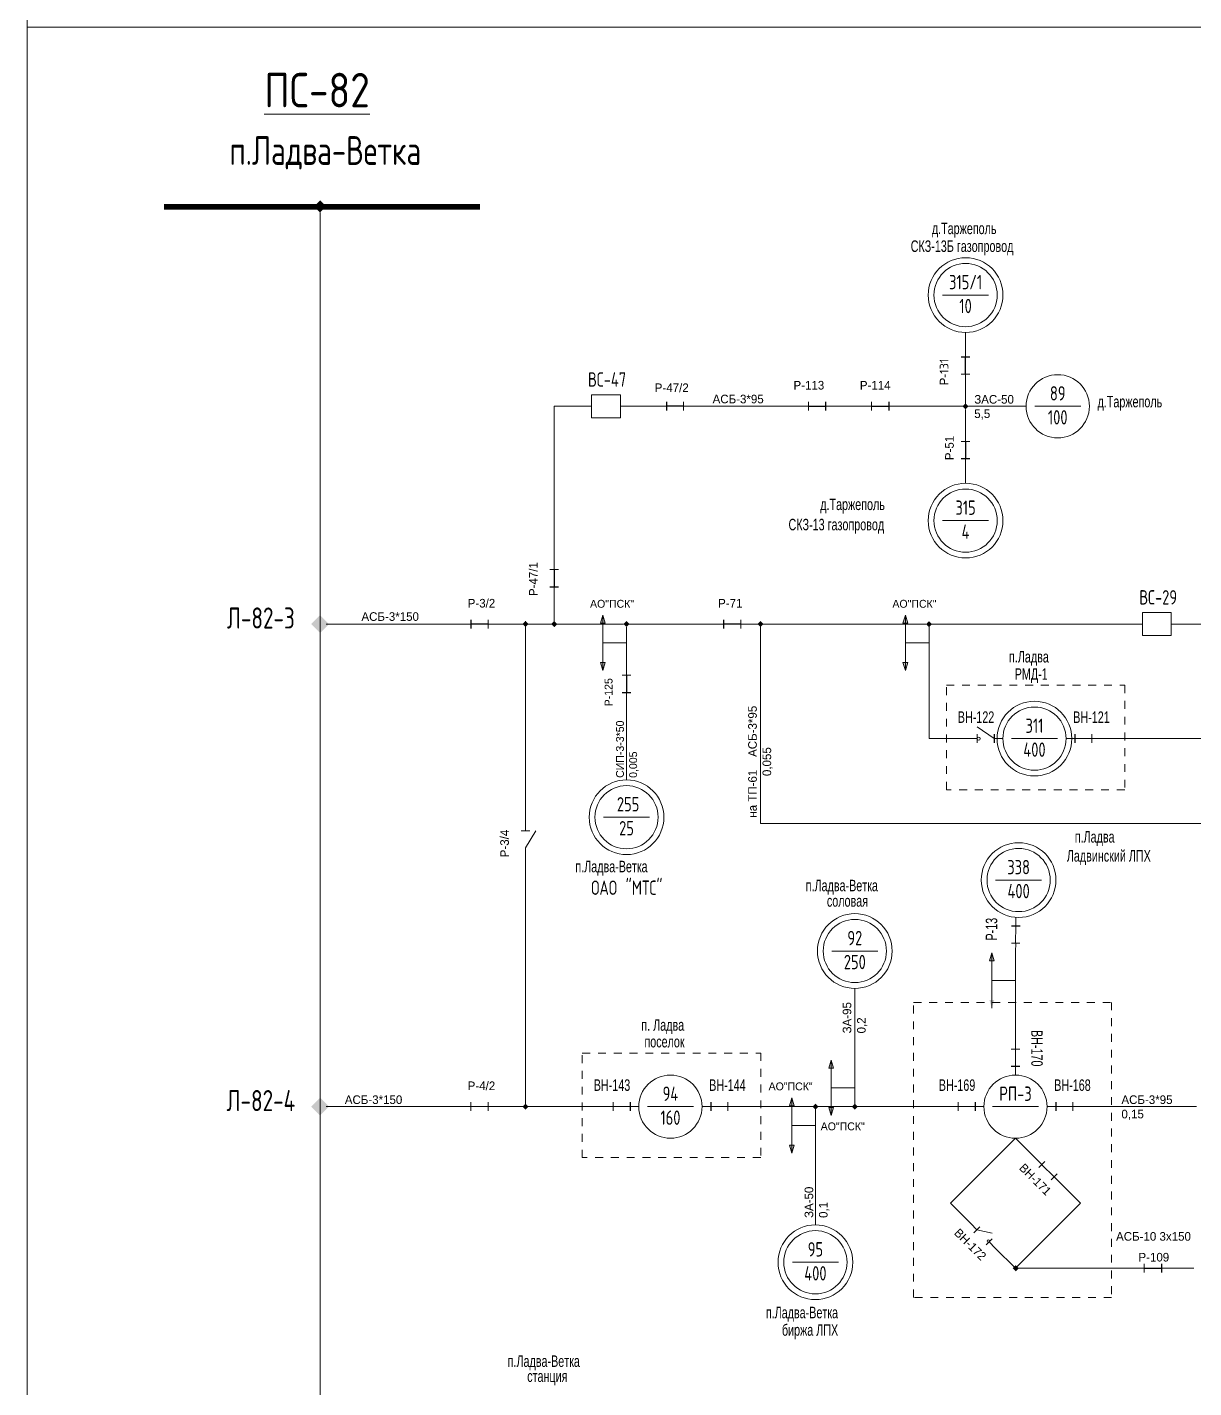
# Model space of a CAD drawing. Header units: millimetres. Extents: x 761 to 2477, y -1102 to -145.
# Drawn here: x 1005.3 to 1153.2, y -977.4 to -804.8 of the extents above; entities that cross this region are included whole.
import ezdxf
from ezdxf.enums import TextEntityAlignment as Align

# ---------------------------------------------------------------- set-up
doc = ezdxf.new("R2010")
doc.units = ezdxf.units.MM
doc.linetypes.add('JIS_02_1.0', pattern=[2, 1, -1])
for name, color, linetype, lineweight in [('10_КВ', 250, 'Continuous', 18), ('АТРИБУТЫ', 7, 'Continuous', 13), ('РАЗЪЕД_РУБИЛЬН', 150, 'Continuous', 13), ('ТЕКСТ', 7, 'Continuous', 13)]:
    doc.layers.add(name, color=color, linetype=linetype, lineweight=lineweight)
doc.layers.add('Слой1', color=7, linetype='Continuous', lineweight=13, plot=False)
doc.layers.add('СХ_ОПЕРАТИВНАЯ', color=10, linetype='Continuous')
doc.layers.add('ШУНТ_РАЗЪЕД', color=161, linetype='Continuous')
doc.styles.add('ATTRIB', font='txt.shx', dxfattribs={"width": 0.7, "height": 5})
doc.styles.add('PRINADLEGNOST', font='txt.shx', dxfattribs={"width": 0.7, "height": 7})
doc.styles.add('МП', font='txt.shx', dxfattribs={"width": 0.7, "height": 2.5})
doc.styles.add('ПС', font='txt.shx', dxfattribs={"width": 0.8, "height": 12})
doc.styles.add('ТЕКСТ_МОДЕЛИ', font='txt.shx', dxfattribs={"width": 0.7, "height": 5})

# ---------------------------------------------------------------- blocks, each defined once
blk = doc.blocks.new('НАЗВАНИЕ_ОБЪЕКТА')
at = {"layer": 'АТРИБУТЫ'}
for tag, height, style, width, p in [('НОМЕР-ПС', 12, 'ПС', 0.8, (0, 0)), ('МЕСТОПОЛОЖЕНИЕ', 10, 'МП', 0.7, (0, -22)), ('ПРИНАДЛЕЖНОСТЬ', 7, 'PRINADLEGNOST', 0.7, (0, -37))]:
    blk.add_attdef(tag, text='', height=height, dxfattribs=dict(at, style=style, width=width)).set_placement(p, align=Align.TOP_CENTER)
blk = doc.blocks.new('РАЗЪЕДИНИТЕЛЬ')
at = {"color": 0, "linetype": 'ByBlock'}
for p, q in [((0, 0), (0, -3)), ((0, -9), (0, -12))]:
    blk.add_line(p, q, dxfattribs=at)
at = {"layer": 'РАЗЪЕД_РУБИЛЬН', "color": 0, "linetype": 'ByBlock'}
blk.add_line((-1.5, -3), (1.5, -3), dxfattribs=at)
at = {"layer": 'СХ_ОПЕРАТИВНАЯ', "color": 0, "linetype": 'ByBlock'}
blk.add_line((-1.5, -9), (1.5, -9), dxfattribs=at)
at = {"layer": 'ШУНТ_РАЗЪЕД', "color": 0}
blk.add_line((0, -3), (0, -9), dxfattribs=at)
at = {"layer": 'РАЗЪЕД_РУБИЛЬН', "color": 7, "style": 'ATTRIB', "width": 0.7}
blk.add_attdef('ДИСП_НОМ', text='', height=5, dxfattribs=at).set_placement((-4.75, -6), align=Align.MIDDLE_RIGHT)
at = {"layer": 'РАЗЪЕД_РУБИЛЬН', "color": 7, "style": 'ATTRIB', "width": 0.7, "flags": 1}
blk.add_attdef('КОД', text='', height=5, dxfattribs=at).set_placement((-4.75, -12), align=Align.MIDDLE_RIGHT)
blk = doc.blocks.new('ОТВЕТВЛЕНИЕ')
at = {"color": 0, "linetype": 'ByBlock'}
blk.add_solid([(0, 1.06), (1.06, 0), (-1.06, 0), (0, -1.06)], dxfattribs=at)
blk = doc.blocks.new('ВЫКЛЮЧАТЕЛЬ')
at = {"color": 0, "linetype": 'ByBlock'}
for p, q in [((0, 0), (0, -3)), ((0, -13), (0, -16))]:
    blk.add_line(p, q, dxfattribs=at)
blk.add_lwpolyline([(-4, -3), (4, -3), (4, -13), (-4, -13)], close=True, dxfattribs=at)
at = {"layer": 'АТРИБУТЫ', "style": 'ATTRIB', "width": 0.7}
blk.add_attdef('ДИСП_НОМ', text='', height=5, dxfattribs=at).set_placement((-6, -8), align=Align.MIDDLE_RIGHT)
at = {"layer": 'АТРИБУТЫ', "style": 'ATTRIB', "width": 0.7, "flags": 1}
blk.add_attdef('КОД', text='', height=5, dxfattribs=at).set_placement((-6, -14), align=Align.MIDDLE_RIGHT)
blk = doc.blocks.new('ТРАНСФ_ПОДСТ')
at = {"color": 7}
blk.add_line((-8, -11), (8, -11), dxfattribs=at)
at = {"color": 0}
blk.add_circle((0, -11), 11, dxfattribs=at)
at = {"layer": 'АТРИБУТЫ', "style": 'ATTRIB', "width": 0.7, "flags": 4}
for tag, p in [('OBOZN', (0, -9)), ('MOCHNOCT', (0, -17.33))]:
    blk.add_attdef(tag, text='', height=5, dxfattribs=at).set_placement(p, align=Align.CENTER)
at = {"layer": 'АТРИБУТЫ', "style": 'ТЕКСТ_МОДЕЛИ', "width": 0.7}
blk.add_attdef('MESTO_1', text='', height=5, dxfattribs=at).set_placement((14, -11), align=Align.BOTTOM_LEFT)
blk.add_attdef('MESTO_2', text='', height=5, dxfattribs=at).set_placement((14, -12), align=Align.TOP_LEFT)
blk = doc.blocks.new('ВЫКЛ_НАГРУЗКИ')
at = {"color": 0, "linetype": 'ByBlock'}
for p, q in [((0, 0), (0, -3)), ((0, -9), (0, -12))]:
    blk.add_line(p, q, dxfattribs=at)
at = {"layer": 'РАЗЪЕД_РУБИЛЬН', "color": 0, "linetype": 'ByBlock'}
blk.add_line((-1.5, -3), (1.5, -3), dxfattribs=at)
at = {"layer": 'СХ_ОПЕРАТИВНАЯ', "color": 0, "linetype": 'ByBlock'}
blk.add_line((-1.5, -9), (1.5, -9), dxfattribs=at)
at = {"layer": 'РАЗЪЕД_РУБИЛЬН', "color": 7, "style": 'ATTRIB', "width": 0.7}
blk.add_attdef('ДИСП_НОМ', text='', height=5, dxfattribs=at).set_placement((-4.75, -6), align=Align.MIDDLE_RIGHT)
at = {"layer": 'РАЗЪЕД_РУБИЛЬН', "color": 7, "style": 'ATTRIB', "width": 0.7, "flags": 1}
blk.add_attdef('КОД', text='', height=5, dxfattribs=at).set_placement((-4.75, -12), align=Align.MIDDLE_RIGHT)
blk = doc.blocks.new('ПРИСОЕД_ШИНЕ')
at = {"color": 0}
blk.add_solid([(0, 2.12), (2.12, 0), (-2.12, 0), (0, -2.12)], dxfattribs=at)
at = {"layer": 'АТРИБУТЫ', "style": 'ATTRIB', "width": 0.7}
blk.add_attdef('ДИСП_НОМ', text='', height=5, dxfattribs=at).set_placement((0, 3.12), align=Align.CENTER)

msp = doc.modelspace()

# ---------------------------------------------------------------- hatches: boundary and pattern name
at = {"layer": '10_КВ'}
h = msp.add_hatch(color=256, dxfattribs=at)
h.paths.add_polyline_path([(1078.28, -879.39), (1078.28, -880.39), (1078.58, -880.39)])
h.paths.add_polyline_path([(1078.28, -879.39), (1077.98, -880.39), (1078.28, -880.39)])
h.paths.add_polyline_path([(1078.58, -885.39), (1078.28, -885.39), (1078.28, -886.39)])
h.paths.add_polyline_path([(1078.28, -885.39), (1077.98, -885.39), (1078.28, -886.39)])
h = msp.add_hatch(color=256, dxfattribs=at)
h.paths.add_polyline_path([(1116.65, -879.39), (1116.65, -880.39), (1116.95, -880.39)])
h.paths.add_polyline_path([(1116.65, -879.39), (1116.35, -880.39), (1116.65, -880.39)])
h.paths.add_polyline_path([(1116.95, -885.39), (1116.65, -885.39), (1116.65, -886.39)])
h.paths.add_polyline_path([(1116.65, -885.39), (1116.35, -885.39), (1116.65, -886.39)])
h = msp.add_hatch(color=256, dxfattribs=at)
h.paths.add_polyline_path([(1127.62, -922.2), (1127.62, -923.2), (1127.92, -923.2)])
h.paths.add_polyline_path([(1127.62, -922.2), (1127.32, -923.2), (1127.62, -923.2)])
h.paths.add_polyline_path([(1127.92, -928.2), (1127.62, -928.2), (1127.62, -929.2)])
h.paths.add_polyline_path([(1127.62, -928.2), (1127.32, -928.2), (1127.62, -929.2)])
h = msp.add_hatch(color=256, dxfattribs=at)
h.paths.add_polyline_path([(1107.24, -935.82), (1107.24, -936.82), (1107.54, -936.82)])
h.paths.add_polyline_path([(1107.24, -935.82), (1106.94, -936.82), (1107.24, -936.82)])
h.paths.add_polyline_path([(1107.54, -941.82), (1107.24, -941.82), (1107.24, -942.82)])
h.paths.add_polyline_path([(1107.24, -941.82), (1106.94, -941.82), (1107.24, -942.82)])
h = msp.add_hatch(color=256, dxfattribs=at)
h.paths.add_polyline_path([(1102.24, -940.6), (1102.24, -941.6), (1102.54, -941.6)])
h.paths.add_polyline_path([(1102.24, -940.6), (1101.94, -941.6), (1102.24, -941.6)])
h.paths.add_polyline_path([(1102.54, -946.6), (1102.24, -946.6), (1102.24, -947.6)])
h.paths.add_polyline_path([(1102.24, -946.6), (1101.94, -946.6), (1102.24, -947.6)])

# ---------------------------------------------------------------- linework, layer by layer
for p, q in [((1042.41, -828.29), (1042.4, -1055.93)), ((1124.29, -845.5), (1124.29, -843.5)), ((1124.29, -852.88), (1124.29, -849.88)), ((1072.11, -852.88), (1075.76, -852.88)), ((1072.11, -852.88), (1072.11, -854.66)), ((1081.59, -852.88), (1085.24, -852.88)), ((1089.61, -852.88), (1103.26, -852.88)), ((1107.63, -852.88), (1111.27, -852.88)), ((1115.65, -852.88), (1119.29, -852.88)), ((1119.29, -852.88), (1124.29, -852.88)), ((1124.29, -853.27), (1124.29, -856.27)), ((1124.68, -852.88), (1131.97, -852.88)), ((1072.11, -858.84), (1072.11, -854.66)), ((1072.11, -872.48), (1072.11, -858.84)), ((1124.29, -860.64), (1124.29, -862.64)), ((1072.11, -880.5), (1072.11, -876.86)), ((1068.47, -880.12), (1068.47, -905.62)), ((1078.28, -879.39), (1077.98, -880.39)), ((1078.28, -886.39), (1078.28, -879.39)), ((1078.28, -879.39), (1078.58, -880.39)), ((1116.65, -879.39), (1116.35, -880.39)), ((1116.65, -886.39), (1116.65, -879.39)), ((1116.65, -879.39), (1116.95, -880.39)), ((1043.17, -880.5), (1060.45, -880.5)), ((1064.82, -880.5), (1068.47, -880.5)), ((1068.47, -880.5), (1072.11, -880.5)), ((1072.5, -880.5), (1080.89, -880.5)), ((1077.98, -880.39), (1078.58, -880.39)), ((1081.28, -880.5), (1091.28, -880.5)), ((1081.28, -880.89), (1081.28, -885.89)), ((1092.48, -880.5), (1091.28, -880.5)), ((1096.86, -880.5), (1119.26, -880.5)), ((1098.27, -880.5), (1098.27, -905.78)), ((1116.35, -880.39), (1116.95, -880.39)), ((1119.65, -880.5), (1145.65, -880.5)), ((1119.65, -880.5), (1119.65, -895.03)), ((1151.48, -880.5), (1178.18, -880.5)), ((1078.28, -882.89), (1081.28, -882.89)), ((1116.65, -882.89), (1119.65, -882.89)), ((1078.28, -886.39), (1077.98, -885.39)), ((1077.98, -885.39), (1078.58, -885.39)), ((1078.28, -886.39), (1078.58, -885.39)), ((1116.65, -886.39), (1116.35, -885.39)), ((1116.35, -885.39), (1116.95, -885.39)), ((1116.65, -886.39), (1116.95, -885.39)), ((1081.28, -890.26), (1081.28, -900.26)), ((1127.93, -895.03), (1125.74, -893.55)), ((1119.65, -895.03), (1124.65, -895.03)), ((1138.13, -895.03), (1140.32, -895.03)), ((1141.42, -895.03), (1156.42, -895.03)), ((1068.47, -905.62), (1068.47, -906.71)), ((1098.27, -905.78), (1251.47, -905.78)), ((1068.47, -906.71), (1067.92, -906.71)), ((1068.47, -906.71), (1069.02, -906.71)), ((1068.47, -908.9), (1069.78, -906.72)), ((1068.47, -908.9), (1068.47, -909.99)), ((1068.47, -941.71), (1068.47, -909.99)), ((1130.64, -920.98), (1130.66, -918.79)), ((1127.62, -922.2), (1127.32, -923.2)), ((1127.32, -923.2), (1127.92, -923.2)), ((1127.62, -929.2), (1127.62, -922.2)), ((1127.62, -922.2), (1127.92, -923.2)), ((1130.62, -933.33), (1130.64, -922.07)), ((1110.24, -941.71), (1110.24, -926.71)), ((1127.62, -925.7), (1130.62, -925.7)), ((1130.62, -934.42), (1130.62, -936.61)), ((1107.24, -935.82), (1106.94, -936.82)), ((1106.94, -936.82), (1107.54, -936.82)), ((1107.24, -942.82), (1107.24, -935.82)), ((1107.24, -935.82), (1107.54, -936.82)), ((1107.24, -939.32), (1110.24, -939.32)), ((1056.81, -941.71), (1043.16, -941.71)), ((1056.81, -941.71), (1060.45, -941.71)), ((1061.54, -941.71), (1060.45, -941.71)), ((1061.54, -941.16), (1061.54, -942.26)), ((1061.54, -941.71), (1063.73, -941.71)), ((1063.73, -941.16), (1063.73, -942.26)), ((1063.73, -941.71), (1064.82, -941.71)), ((1064.82, -941.71), (1068.47, -941.71)), ((1068.47, -941.71), (1078.47, -941.71)), ((1079.56, -941.71), (1081.75, -941.71)), ((1091.96, -941.71), (1094.14, -941.71)), ((1095.24, -941.71), (1105.24, -941.71)), ((1102.24, -940.6), (1101.94, -941.6)), ((1101.94, -941.6), (1102.54, -941.6)), ((1102.24, -947.6), (1102.24, -940.6)), ((1102.24, -940.6), (1102.54, -941.6)), ((1105.24, -941.71), (1105.24, -956.71)), ((1105.24, -941.71), (1110.24, -941.71)), ((1107.24, -942.82), (1106.94, -941.82)), ((1106.94, -941.82), (1107.54, -941.82)), ((1107.24, -942.82), (1107.54, -941.82)), ((1110.24, -941.71), (1122.24, -941.71)), ((1123.33, -941.71), (1125.52, -941.71)), ((1135.72, -941.71), (1137.91, -941.71)), ((1139, -941.71), (1142.65, -941.71)), ((1142.65, -941.71), (1153.58, -941.71)), ((1102.24, -944.1), (1105.24, -944.1)), ((1102.24, -947.6), (1101.94, -946.6)), ((1101.94, -946.6), (1102.54, -946.6)), ((1102.24, -947.6), (1102.54, -946.6)), ((1130.62, -945.72), (1122.38, -953.97)), ((1130.62, -945.72), (1133.2, -948.29)), ((1133.97, -949.07), (1135.52, -950.61)), ((1136.29, -951.38), (1138.87, -953.96)), ((1122.38, -953.97), (1124.96, -956.55)), ((1138.87, -953.96), (1130.63, -962.21)), ((1125.73, -957.32), (1127.66, -957.74)), ((1128.05, -959.64), (1130.63, -962.21)), ((1130.63, -962.21), (1153.23, -962.21))]:
    msp.add_line(p, q, dxfattribs=at)
at = {"layer": '10_КВ', "const_width": 0.729}
msp.add_lwpolyline([(1062.71, -827.57), (1022.61, -827.57)], dxfattribs=at)
at = {"layer": '10_КВ', "linetype": 'JIS_02_1.0'}
for points in [[(1121.85, -888.25), (1144.48, -888.25), (1144.48, -901.51), (1121.85, -901.51)], [(1117.69, -928.49), (1142.82, -928.49), (1142.82, -965.9), (1117.69, -965.9)], [(1075.67, -934.92), (1098.3, -934.92), (1098.3, -948.18), (1075.67, -948.18)]]:
    msp.add_lwpolyline(points, close=True, dxfattribs=at)
at = {"layer": '10_КВ'}
for centre, radius in [((1124.29, -838.77), 4.74), ((1124.29, -867.38), 4.74), ((1133.03, -895.03), 4.74), ((1125.94, -895.03), 0.2), ((1081.28, -905), 4.74), ((1131.02, -912.97), 4.74), ((1110.24, -921.97), 4.74), ((1105.24, -961.45), 4.74)]:
    msp.add_circle(centre, radius, dxfattribs=at)
at = {"layer": '10_КВ', "color": 7, "ltscale": 100}
msp.add_circle((1127.18, -958.76), 0.145, dxfattribs=at)
at = {"layer": 'Слой1', "color": 3}
for points in [[(1005.25, -804.8), (1425.25, -804.8), (1425.25, -507.8), (1005.25, -507.8)], [(1005.25, -1101.8), (1425.25, -1101.8), (1425.25, -804.8), (1005.25, -804.8)]]:
    msp.add_lwpolyline(points, close=True, dxfattribs=at)

# ---------------------------------------------------------------- block references
at = {"layer": '10_КВ'}
ref = msp.add_blockref('НАЗВАНИЕ_ОБЪЕКТА', (1043.07, -810.59), dxfattribs=dict(at, xscale=-0.3645000000000209, yscale=0.3644999999999996, zscale=0.3645))
ref.add_attrib('НОМЕР-ПС', '%%UПС-82', dxfattribs={"layer": 'АТРИБУТЫ', "height": 4.374, "style": 'ПС', "width": 0.8}).set_placement((1042.02, -810.59), align=Align.TOP_CENTER)
ref.add_attrib('МЕСТОПОЛОЖЕНИЕ', 'п.Ладва-Ветка', dxfattribs={"layer": 'АТРИБУТЫ', "height": 3.645, "style": 'МП', "width": 0.7}).set_placement((1043.07, -818.61), align=Align.TOP_CENTER)
for name, p, xscale, yscale, zscale in [('ПРИСОЕД_ШИНЕ', (1042.41, -827.52), -0.3645000000000209, 0.3644999999999996, 0.3645), ('ОТВЕТВЛЕНИЕ', (1124.29, -852.88), 0.3645000000000209, 0.3645000000000209, 0.3645000000000209), ('РАЗЪЕДИНИТЕЛЬ', (1124.29, -856.27), -0.3644999999999925, 0.3644999999999925, 0.3645), ('РАЗЪЕДИНИТЕЛЬ', (1072.11, -872.48), 0.3645000000000209, 0.3645000000000209, 0.3645000000000209), ('ОТВЕТВЛЕНИЕ', (1068.47, -880.5), 0.3645000000000209, 0.3645000000000209, 0.3645000000000209), ('ОТВЕТВЛЕНИЕ', (1072.11, -880.5), 0.3645000000000209, 0.3645000000000209, 0.3645000000000209), ('ОТВЕТВЛЕНИЕ', (1081.28, -880.5), 0.3645000000000209, 0.3645000000000209, 0.3645000000000209), ('ОТВЕТВЛЕНИЕ', (1098.27, -880.5), 0.3645000000000209, 0.3645000000000209, 0.3645000000000209), ('ОТВЕТВЛЕНИЕ', (1119.65, -880.5), 0.3645000000000209, 0.3645000000000209, 0.3645000000000209), ('РАЗЪЕДИНИТЕЛЬ', (1081.28, -885.89), 0.3645000000000209, 0.3645000000000209, 0.3645000000000209), ('ОТВЕТВЛЕНИЕ', (1068.47, -941.71), 0.3645000000000209, 0.3645000000000209, 0.3645000000000209), ('ОТВЕТВЛЕНИЕ', (1105.24, -941.71), 0.3645000000000209, 0.3645000000000209, 0.3645000000000209), ('ОТВЕТВЛЕНИЕ', (1110.24, -941.71), 0.3645000000000209, 0.3645000000000209, 0.3645000000000209), ('ОТВЕТВЛЕНИЕ', (1130.65, -962.21), 0.3645000000000209, 0.3645000000000209, 0.3645000000000209)]:
    msp.add_blockref(name, p, dxfattribs=dict(at, xscale=xscale, yscale=yscale, zscale=zscale))
ref = msp.add_blockref('ТРАНСФ_ПОДСТ', (1124.29, -834.76), dxfattribs=dict(at, xscale=0.3645000000000209, yscale=0.3645000000000209, zscale=0.3645000000000209))
ref.add_attrib('MESTO_1', 'д.Таржеполь', dxfattribs={"layer": 'АТРИБУТЫ', "height": 1.458, "width": 0.7}).set_placement((1120.01, -831.48), align=Align.BOTTOM_LEFT)
ref.add_attrib('MESTO_2', 'СКЗ-13Б газопровод', dxfattribs={"layer": 'АТРИБУТЫ', "height": 1.458, "width": 0.7}).set_placement((1117.33, -831.84), align=Align.TOP_LEFT)
ref.add_attrib('OBOZN', '315/1', dxfattribs={"layer": 'АТРИБУТЫ', "height": 1.823, "style": 'ATTRIB', "width": 0.7, "flags": 4}).set_placement((1124.29, -838.04), align=Align.CENTER)
ref.add_attrib('MOCHNOCT', '10', dxfattribs={"layer": 'АТРИБУТЫ', "height": 1.823, "style": 'ATTRIB', "width": 0.7, "flags": 4}).set_placement((1124.29, -841.07), align=Align.CENTER)
for name, p, xscale, yscale, zscale, rotation in [('РАЗЪЕДИНИТЕЛЬ', (1124.29, -849.88), -0.3644999999999072, 0.3644999999999072, 0.3645, 180), ('РАЗЪЕДИНИТЕЛЬ', (1089.61, -852.88), 0.3644999999999996, 0.3644999999999996, 0.3644999999999996, 270), ('РАЗЪЕДИНИТЕЛЬ', (1103.26, -852.88), -0.3644999999999996, 0.3644999999999996, 0.3645, 90), ('РАЗЪЕДИНИТЕЛЬ', (1111.27, -852.88), -0.3644999999999996, 0.3644999999999996, 0.3645, 90), ('РАЗЪЕДИНИТЕЛЬ', (1064.82, -880.5), 0.3644999999999996, 0.3644999999999996, 0.3644999999999996, 270), ('РАЗЪЕДИНИТЕЛЬ', (1096.86, -880.5), 0.3644999999999996, 0.3644999999999996, 0.3644999999999996, 270), ('ВЫКЛ_НАГРУЗКИ', (1136.29, -951.38), 0.3645000000000188, 0.3645000000000188, 0.3645000000000188, 225.0426243878009), ('ВЫКЛ_НАГРУЗКИ', (1128.05, -959.64), 0.3645000000000188, 0.3645000000000188, 0.3645000000000188, 225.0426243878009), ('РАЗЪЕДИНИТЕЛЬ', (1145.87, -962.21), -0.3644999999999996, 0.3644999999999996, 0.3645, 90)]:
    msp.add_blockref(name, p, dxfattribs=dict(at, xscale=xscale, yscale=yscale, zscale=zscale, rotation=rotation))
ref = msp.add_blockref('ВЫКЛЮЧАТЕЛЬ', (1081.59, -852.88), dxfattribs=dict(at, xscale=-0.3644999999999996, yscale=0.3644999999999996, zscale=0.3645, rotation=270))
ref.add_attrib('ДИСП_НОМ', 'ВС-47', dxfattribs={"layer": 'АТРИБУТЫ', "height": 1.823, "style": 'ATTRIB', "width": 0.7}).set_placement((1081.23, -849.48), align=Align.MIDDLE_RIGHT)
ref = msp.add_blockref('ТРАНСФ_ПОДСТ', (1135.98, -848.87), dxfattribs=dict(at, xscale=0.3645000000000209, yscale=0.3645000000000209, zscale=0.3645000000000209))
ref.add_attrib('MESTO_1', 'д.Таржеполь', dxfattribs={"layer": 'АТРИБУТЫ', "height": 1.458, "width": 0.7}).set_placement((1141.03, -853.45), align=Align.BOTTOM_LEFT)
ref.add_attrib('OBOZN', '89', dxfattribs={"layer": 'АТРИБУТЫ', "height": 1.823, "style": 'ATTRIB', "width": 0.7, "flags": 4}).set_placement((1135.98, -852.15), align=Align.CENTER)
ref.add_attrib('MOCHNOCT', '100', dxfattribs={"layer": 'АТРИБУТЫ', "height": 1.823, "style": 'ATTRIB', "width": 0.7, "flags": 4}).set_placement((1135.98, -855.19), align=Align.CENTER)
ref = msp.add_blockref('ТРАНСФ_ПОДСТ', (1124.29, -863.37), dxfattribs=dict(at, xscale=0.3645000000000209, yscale=0.3645000000000209, zscale=0.3645000000000209))
ref.add_attrib('MESTO_1', 'д.Таржеполь', dxfattribs={"layer": 'АТРИБУТЫ', "height": 1.458, "width": 0.7}).set_placement((1105.85, -866.48), align=Align.BOTTOM_LEFT)
ref.add_attrib('MESTO_2', 'СКЗ-13 газопровод', dxfattribs={"layer": 'АТРИБУТЫ', "height": 1.458, "width": 0.7}).set_placement((1101.83, -867.15), align=Align.TOP_LEFT)
ref.add_attrib('OBOZN', '315', dxfattribs={"layer": 'АТРИБУТЫ', "height": 1.823, "style": 'ATTRIB', "width": 0.7, "flags": 4}).set_placement((1124.29, -866.65), align=Align.CENTER)
ref.add_attrib('MOCHNOCT', '4', dxfattribs={"layer": 'АТРИБУТЫ', "height": 1.82, "style": 'ATTRIB', "width": 0.7, "flags": 4}).set_placement((1124.29, -869.69), align=Align.CENTER)
ref = msp.add_blockref('ВЫКЛЮЧАТЕЛЬ', (1151.48, -880.5), dxfattribs=dict(at, xscale=-0.3644999999999996, yscale=0.3644999999999996, zscale=0.3645, rotation=270))
ref.add_attrib('ДИСП_НОМ', 'ВС-29', dxfattribs={"layer": 'АТРИБУТЫ', "height": 1.823, "style": 'ATTRIB', "width": 0.7}).set_placement((1151.12, -877.11), align=Align.MIDDLE_RIGHT)
at = {"layer": '10_КВ', "linetype": 'Continuous'}
ref = msp.add_blockref('ПРИСОЕД_ШИНЕ', (1042.4, -880.5), dxfattribs=dict(at, xscale=0.535265280000167, yscale=0.535265280000167, zscale=0.535265280000167))
ref.add_attrib('ДИСП_НОМ', 'Л-82-3', dxfattribs={"layer": 'АТРИБУТЫ', "height": 2.676, "style": 'ATTRIB', "width": 0.7}).set_placement((1034.89, -881.07), align=Align.CENTER)
at = {"layer": '10_КВ'}
ref = msp.add_blockref('ТРАНСФ_ПОДСТ', (1133.03, -891.02), dxfattribs=dict(at, xscale=0.3645000000000209, yscale=0.3645000000000209, zscale=0.3645000000000209))
ref.add_attrib('MESTO_1', 'п.Ладва', dxfattribs={"layer": 'АТРИБУТЫ', "height": 1.458, "width": 0.7}).set_placement((1129.8, -885.81), align=Align.BOTTOM_LEFT)
ref.add_attrib('MESTO_2', 'РМД-1', dxfattribs={"layer": 'АТРИБУТЫ', "height": 1.458, "width": 0.7}).set_placement((1130.52, -886.11), align=Align.TOP_LEFT)
ref.add_attrib('OBOZN', '311', dxfattribs={"layer": 'АТРИБУТЫ', "height": 1.823, "style": 'ATTRIB', "width": 0.7, "flags": 4}).set_placement((1133.03, -894.31), align=Align.CENTER)
ref.add_attrib('MOCHNOCT', '400', dxfattribs={"layer": 'АТРИБУТЫ', "height": 1.823, "style": 'ATTRIB', "width": 0.7, "flags": 4}).set_placement((1133.03, -897.34), align=Align.CENTER)
ref = msp.add_blockref('ВЫКЛ_НАГРУЗКИ', (1124.65, -895.03), dxfattribs=dict(at, xscale=-0.3644999999999996, yscale=0.3644999999999996, zscale=0.3645, rotation=90))
ref.add_attrib('ДИСП_НОМ', 'ВН-122', dxfattribs={"layer": 'РАЗЪЕД_РУБИЛЬН', "color": 7, "height": 1.458, "width": 0.7}).set_placement((1127.93, -892.3), align=Align.MIDDLE_RIGHT)
ref = msp.add_blockref('ВЫКЛ_НАГРУЗКИ', (1141.42, -895.03), dxfattribs=dict(at, xscale=0.3644999999999996, yscale=0.3644999999999996, zscale=0.3644999999999996, rotation=270))
ref.add_attrib('ДИСП_НОМ', 'ВН-121', dxfattribs={"layer": 'РАЗЪЕД_РУБИЛЬН', "color": 7, "height": 1.458, "width": 0.7}).set_placement((1140.26, -892.3), align=Align.MIDDLE)
ref = msp.add_blockref('ТРАНСФ_ПОДСТ', (1081.28, -900.99), dxfattribs=dict(at, xscale=0.3645000000000209, yscale=0.3645000000000209, zscale=0.3645000000000209))
ref.add_attrib('MESTO_1', 'п.Ладва-Ветка', dxfattribs={"layer": 'АТРИБУТЫ', "height": 1.458, "width": 0.7}).set_placement((1074.79, -912.42), align=Align.BOTTOM_LEFT)
ref.add_attrib('MESTO_2', 'ОАО "МТС"', dxfattribs={"layer": 'АТРИБУТЫ', "height": 1.823, "style": 'ТЕКСТ_МОДЕЛИ', "width": 0.7}).set_placement((1076.8, -913.03), align=Align.TOP_LEFT)
ref.add_attrib('OBOZN', '255', dxfattribs={"layer": 'АТРИБУТЫ', "height": 1.823, "style": 'ATTRIB', "width": 0.7, "flags": 4}).set_placement((1081.48, -904.27), align=Align.CENTER)
ref.add_attrib('MOCHNOCT', '25', dxfattribs={"layer": 'АТРИБУТЫ', "height": 1.823, "style": 'ATTRIB', "width": 0.7, "flags": 4}).set_placement((1081.28, -907.31), align=Align.CENTER)
ref = msp.add_blockref('ТРАНСФ_ПОДСТ', (1131.02, -908.96), dxfattribs=dict(at, xscale=0.3645000000000209, yscale=0.3645000000000209, zscale=0.3645000000000209))
ref.add_attrib('MESTO_1', 'п.Ладва', dxfattribs={"layer": 'АТРИБУТЫ', "height": 1.458, "width": 0.7}).set_placement((1138.14, -908.65), align=Align.BOTTOM_LEFT)
ref.add_attrib('MESTO_2', 'Ладвинский ЛПХ', dxfattribs={"layer": 'АТРИБУТЫ', "height": 1.458, "width": 0.7}).set_placement((1137.13, -909.17), align=Align.TOP_LEFT)
ref.add_attrib('OBOZN', '338', dxfattribs={"layer": 'АТРИБУТЫ', "height": 1.823, "style": 'ATTRIB', "width": 0.7, "flags": 4}).set_placement((1131.02, -912.24), align=Align.CENTER)
ref.add_attrib('MOCHNOCT', '400', dxfattribs={"layer": 'АТРИБУТЫ', "height": 1.823, "style": 'ATTRIB', "width": 0.7, "flags": 4}).set_placement((1131.02, -915.28), align=Align.CENTER)
ref = msp.add_blockref('ТРАНСФ_ПОДСТ', (1110.24, -917.96), dxfattribs=dict(at, xscale=0.3645000000000209, yscale=0.3645000000000209, zscale=0.3645000000000209))
ref.add_attrib('MESTO_1', 'п.Ладва-Ветка', dxfattribs={"layer": 'АТРИБУТЫ', "height": 1.458, "width": 0.7}).set_placement((1104.01, -914.83), align=Align.BOTTOM_LEFT)
ref.add_attrib('MESTO_2', 'соловая', dxfattribs={"layer": 'АТРИБУТЫ', "height": 1.458, "width": 0.7}).set_placement((1106.7, -914.89), align=Align.TOP_LEFT)
ref.add_attrib('OBOZN', '92', dxfattribs={"layer": 'АТРИБУТЫ', "height": 1.823, "style": 'ATTRIB', "width": 0.7, "flags": 4}).set_placement((1110.24, -921.24), align=Align.CENTER)
ref.add_attrib('MOCHNOCT', '250', dxfattribs={"layer": 'АТРИБУТЫ', "height": 1.823, "style": 'ATTRIB', "width": 0.7, "flags": 4}).set_placement((1110.24, -924.28), align=Align.CENTER)
ref = msp.add_blockref('ВЫКЛ_НАГРУЗКИ', (1130.64, -922.07), dxfattribs=dict(at, xscale=-0.3644999999999997, yscale=0.3644999999999997, zscale=0.3645, rotation=179.7092585877769))
ref.add_attrib('ДИСП_НОМ', 'Р-13', dxfattribs={"layer": 'РАЗЪЕД_РУБИЛЬН', "color": 7, "height": 1.458, "rotation": 89.7093, "width": 0.7}).set_placement((1127.58, -917.76), align=Align.MIDDLE_RIGHT)
ref = msp.add_blockref('ТРАНСФ_ПОДСТ', (1086.85, -937.7), dxfattribs=dict(at, xscale=0.3645000000000209, yscale=0.3645000000000209, zscale=0.3645000000000209))
ref.add_attrib('MESTO_1', 'п. Ладва', dxfattribs={"layer": 'АТРИБУТЫ', "height": 1.458, "width": 0.7}).set_placement((1083.16, -932.52), align=Align.BOTTOM_LEFT)
ref.add_attrib('MESTO_2', 'поселок', dxfattribs={"layer": 'АТРИБУТЫ', "height": 1.458, "width": 0.7}).set_placement((1083.55, -932.74), align=Align.TOP_LEFT)
ref.add_attrib('OBOZN', '94', dxfattribs={"layer": 'АТРИБУТЫ', "height": 1.823, "style": 'ATTRIB', "width": 0.7, "flags": 4}).set_placement((1086.85, -940.98), align=Align.CENTER)
ref.add_attrib('MOCHNOCT', '160', dxfattribs={"layer": 'АТРИБУТЫ', "height": 1.823, "style": 'ATTRIB', "width": 0.7, "flags": 4}).set_placement((1086.85, -944.02), align=Align.CENTER)
ref = msp.add_blockref('ВЫКЛ_НАГРУЗКИ', (1130.62, -933.33), dxfattribs=dict(at, xscale=-0.3645000000000209, yscale=0.3644999999999996, zscale=0.3645))
ref.add_attrib('ДИСП_НОМ', 'ВН-170', dxfattribs={"layer": 'РАЗЪЕД_РУБИЛЬН', "color": 7, "height": 1.458, "rotation": 270, "width": 0.7}).set_placement((1133.35, -936.61), align=Align.MIDDLE_RIGHT)
ref = msp.add_blockref('ВЫКЛ_НАГРУЗКИ', (1078.47, -941.71), dxfattribs=dict(at, xscale=-0.3644999999999996, yscale=0.3644999999999996, zscale=0.3645, rotation=90))
ref.add_attrib('ДИСП_НОМ', 'ВН-143', dxfattribs={"layer": 'РАЗЪЕД_РУБИЛЬН', "color": 7, "height": 1.458, "width": 0.7}).set_placement((1081.75, -938.98), align=Align.MIDDLE_RIGHT)
ref = msp.add_blockref('ВЫКЛ_НАГРУЗКИ', (1095.24, -941.71), dxfattribs=dict(at, xscale=0.3644999999999996, yscale=0.3644999999999996, zscale=0.3644999999999996, rotation=270))
ref.add_attrib('ДИСП_НОМ', 'ВН-144', dxfattribs={"layer": 'РАЗЪЕД_РУБИЛЬН', "color": 7, "height": 1.458, "width": 0.7}).set_placement((1094.08, -938.98), align=Align.MIDDLE)
ref = msp.add_blockref('ВЫКЛ_НАГРУЗКИ', (1122.24, -941.71), dxfattribs=dict(at, xscale=-0.3644999999999996, yscale=0.3644999999999996, zscale=0.3645, rotation=90))
ref.add_attrib('ДИСП_НОМ', 'ВН-169', dxfattribs={"layer": 'РАЗЪЕД_РУБИЛЬН', "color": 7, "height": 1.458, "width": 0.7}).set_placement((1125.52, -938.98), align=Align.MIDDLE_RIGHT)
at = {"layer": '10_КВ', "xscale": 0.3645000000000209, "yscale": 0.3645000000000209, "zscale": 0.3645000000000209}
msp.add_blockref('ТРАНСФ_ПОДСТ', (1130.62, -937.7), dxfattribs=at).add_auto_attribs({'OBOZN': 'РП-3'})
at = {"layer": '10_КВ'}
ref = msp.add_blockref('ВЫКЛ_НАГРУЗКИ', (1139, -941.71), dxfattribs=dict(at, xscale=0.3644999999999996, yscale=0.3644999999999996, zscale=0.3644999999999996, rotation=270))
ref.add_attrib('ДИСП_НОМ', 'ВН-168', dxfattribs={"layer": 'РАЗЪЕД_РУБИЛЬН', "color": 7, "height": 1.458, "width": 0.7}).set_placement((1137.85, -938.98), align=Align.MIDDLE)
at = {"layer": '10_КВ', "linetype": 'Continuous'}
ref = msp.add_blockref('ПРИСОЕД_ШИНЕ', (1042.4, -941.71), dxfattribs=dict(at, xscale=0.535265280000167, yscale=0.535265280000167, zscale=0.535265280000167))
ref.add_attrib('ДИСП_НОМ', 'Л-82-4', dxfattribs={"layer": 'АТРИБУТЫ', "height": 2.676, "style": 'ATTRIB', "width": 0.7}).set_placement((1034.89, -942.28), align=Align.CENTER)
at = {"layer": '10_КВ'}
ref = msp.add_blockref('ТРАНСФ_ПОДСТ', (1105.24, -957.44), dxfattribs=dict(at, xscale=0.3645000000000209, yscale=0.3645000000000209, zscale=0.3645000000000209))
ref.add_attrib('MESTO_1', 'п.Ладва-Ветка', dxfattribs={"layer": 'АТРИБУТЫ', "height": 1.458, "width": 0.7}).set_placement((1098.95, -968.99), align=Align.BOTTOM_LEFT)
ref.add_attrib('MESTO_2', 'биржа ЛПХ', dxfattribs={"layer": 'АТРИБУТЫ', "height": 1.458, "width": 0.7}).set_placement((1100.99, -969.31), align=Align.TOP_LEFT)
ref.add_attrib('OBOZN', '95', dxfattribs={"layer": 'АТРИБУТЫ', "height": 1.823, "style": 'ATTRIB', "width": 0.7, "flags": 4}).set_placement((1105.24, -960.72), align=Align.CENTER)
ref.add_attrib('MOCHNOCT', '400', dxfattribs={"layer": 'АТРИБУТЫ', "height": 1.823, "style": 'ATTRIB', "width": 0.7, "flags": 4}).set_placement((1105.24, -963.76), align=Align.CENTER)
ref = msp.add_blockref('ТРАНСФ_ПОДСТ', (1072.11, -979.45), dxfattribs=dict(at, xscale=0.3645000000000209, yscale=0.3645000000000209, zscale=0.3645000000000209))
ref.add_attrib('MESTO_1', 'п.Ладва-Ветка', dxfattribs={"layer": 'АТРИБУТЫ', "height": 1.458, "width": 0.7}).set_placement((1066.2, -975.16), align=Align.BOTTOM_LEFT)
ref.add_attrib('MESTO_2', 'станция', dxfattribs={"layer": 'АТРИБУТЫ', "height": 1.458, "width": 0.7}).set_placement((1068.68, -975.17), align=Align.TOP_LEFT)
ref.add_attrib('OBOZN', '93', dxfattribs={"layer": 'АТРИБУТЫ', "height": 1.823, "style": 'ATTRIB', "width": 0.7, "flags": 4}).set_placement((1072.11, -982.73), align=Align.CENTER)
ref.add_attrib('MOCHNOCT', '160', dxfattribs={"layer": 'АТРИБУТЫ', "height": 1.823, "style": 'ATTRIB', "width": 0.7, "flags": 4}).set_placement((1072.11, -985.77), align=Align.CENTER)

# ---------------------------------------------------------------- texts
at = {"layer": 'ТЕКСТ', "attachment_point": 1}
for s, insert, char_height, width, rotation in [('Р-{\\Ftxt.shx|c204;131}', (1121.01, -850.23), 1.0935, 10.3968, 90), ('Р-51', (1121.7, -859.71), 1.093, 23.2859, 90), ('Р-47/1', (1068.91, -876.95), 1.093, 7.5651, 90), ('Р-125', (1078.5, -890.93), 1, 4.9904, 90), ('на ТП-61    АСБ-3*95\\P             0,055', (1096.71, -905.06), 1.0935, 22.6501, 90), ('СИП-3-3*50\\P0,005', (1079.95, -900.01), 1, 6.7928, 90), ('Р-3/4', (1065.26, -910.08), 1.093, 7.5651, 90), ('ЗА-95\\P0,2', (1108.7, -932.42), 1.093, 6.7928, 90), ('ВН-171', (1131.76, -948.8), 1.093, 7.5651, 315.0426), ('ЗА-50\\P0,1', (1103.87, -955.83), 1.093, 6.7928, 90), ('ВН-172', (1123.52, -957.05), 1.093, 7.5651, 315.0426)]:
    msp.add_mtext(s, dxfattribs=dict(at, insert=insert, char_height=char_height, width=width, rotation=rotation))
for s, insert, char_height, width in [('Р-47/2', (1084.86, -849.98), 1.093, 7.5651), ('Р-113', (1102.46, -849.66), 1.093, 7.5651), ('Р-114', (1110.88, -849.66), 1.093, 7.5651), ('АСБ-3*95', (1092.2, -851.41), 1.093, 6.7928), ('ЗАС-50\\P5,5', (1125.39, -851.45), 1.093, 6.7928), ('Р-3/2', (1061.13, -877.31), 1.093, 7.5651), ('АО"ПСК"', (1076.65, -877.43), 1, 26.311), ('Р-71', (1092.9, -877.31), 1.093, 7.5651), ('АО"ПСК"', (1115.01, -877.43), 1, 26.311), ('АСБ-3*150', (1047.65, -879), 1.093, 6.7928), ('Р-4/2', (1061.13, -938.52), 1.093, 7.5651), ('АО"ПСК"', (1099.3, -938.64), 1, 27.6185), ('АСБ-3*150', (1045.54, -940.28), 1.093, 6.7928), ('АСБ-3*95\\P0,15', (1144.06, -940.28), 1.093, 6.7928), ('АО"ПСК"', (1105.91, -943.71), 1, 26.002), ('АСБ-10 3х150', (1143.38, -957.62), 1.0935, 12.1657), ('Р-109', (1146.22, -960.26), 1.093, 7.5651)]:
    msp.add_mtext(s, dxfattribs=dict(at, insert=insert, char_height=char_height, width=width))

doc.saveas('drawing.dxf')
